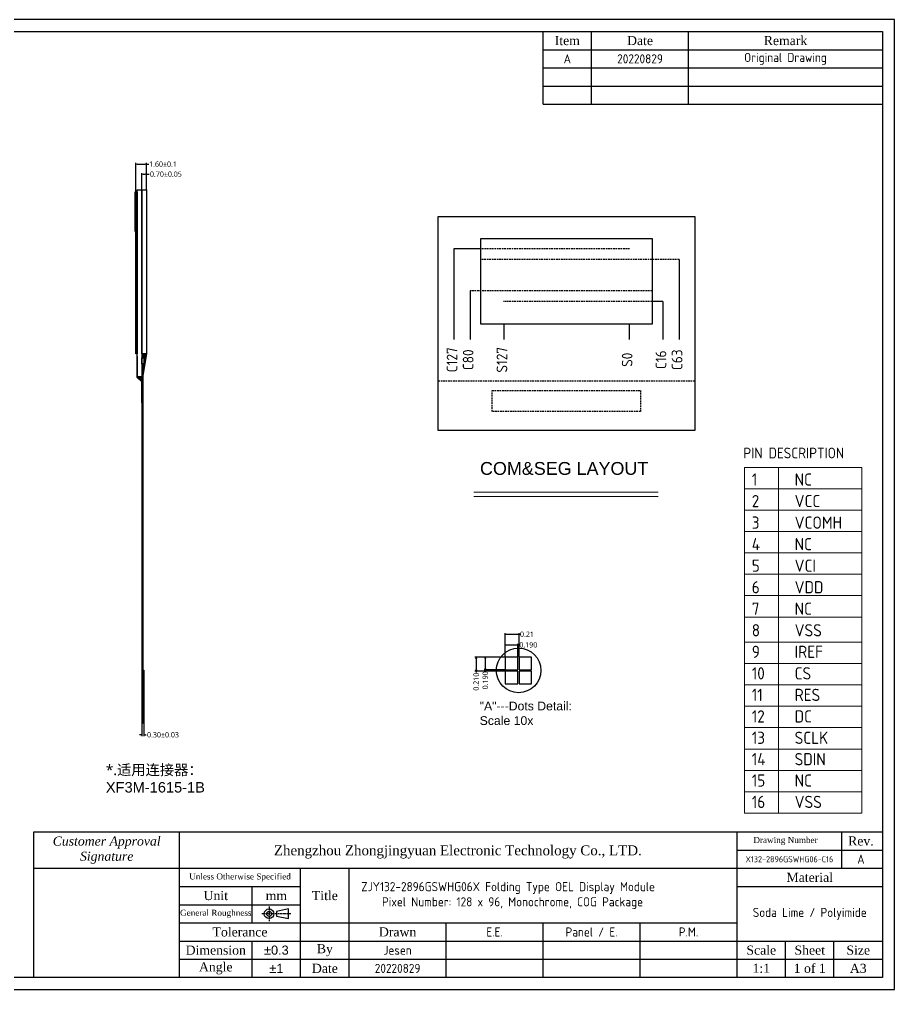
# Model space of a CAD drawing. Header units: inches. Extents: x -36 to 184, y -8 to 139.
# Drawn here: x 51.5 to 184.1, y -7.7 to 139.3 of the extents above; entities that cross this region are included whole.
import ezdxf

# ---------------------------------------------------------------- set-up
doc = ezdxf.new("R2010")
doc.units = ezdxf.units.IN
doc.header["$MEASUREMENT"] = 0
doc.linetypes.add('CENTER', pattern=[0.6, 0.375, -0.075, 0.075, -0.075])
doc.linetypes.add('DASHED', pattern=[0.75, 0.5, -0.25])
for name, color, linetype in [('BOM', 7, 'Continuous'), ('dim', 3, 'Continuous'), ('FPC', 30, 'Continuous'), ('Frame', 7, 'Continuous'), ('OLED', 7, 'Continuous'), ('PANEL', 7, 'Continuous'), ('PIXEL', 7, 'Continuous'), ('Polarizer', 6, 'Continuous'), ('Tape', 2, 'Continuous')]:
    doc.layers.add(name, color=color, linetype=linetype)
doc.styles.add('Arial', font='')
doc.styles.get("Standard").update_dxf_attribs({"font": 'isocp.shx', "bigfont": 'gbcbig.shx'})
doc.styles.get('Arial').set_extended_font_data('Microsoft YaHei')
doc.dimstyles.new('STANDARD$0', dxfattribs={"dimtxt": 1.5, "dimasz": 1.8, "dimexe": 0.5, "dimexo": 0.5, "dimgap": 0.2, "dimtad": 0, "dimzin": 9, "dimdsep": 46, "dimtxsty": 'Standard', "dimcen": 1.8, "dimclrd": 1, "dimclre": 1, "dimclrt": 1, "dimadec": 0, "dimazin": 0, "dimtfac": 1, "dimtmove": 0, "dimatfit": 1, "dimfxl": 0.5, "dimtolj": 1, "dimtzin": 0, "dimlwd": 5, "dimlwe": 5, "dimarcsym": 0})

# ---------------------------------------------------------------- blocks, each defined once
blk = doc.blocks.new('_ClosedBlank')
at = {"color": 0, "linetype": 'ByBlock', "lineweight": -2}
for p, q in [((-1, 0.17), (0, 0)), ((-1, 0.17), (-1, -0.17)), ((0, 0), (-1, -0.17))]:
    blk.add_line(p, q, dxfattribs=at)
blk = doc.blocks.new('*D13')
at = {"layer": 'DEFPOINTS', "color": 0, "transparency": 16777216}
for p in [(70.02, 115.84), (70.02, 113.45), (70.72, 113.45)]:
    blk.add_point(p, dxfattribs=at)
at = {"layer": 'dim', "color": 4, "lineweight": -2, "transparency": 16777216}
for p, q in [((70.02, 113.51), (70.02, 116.02)), ((70.2, 115.84), (70.54, 115.84)), ((70.72, 113.51), (70.72, 116.02)), ((70.72, 115.84), (71.12, 115.84))]:
    blk.add_line(p, q, dxfattribs=at)
at = {"layer": 'dim', "color": 4, "lineweight": -2, "transparency": 16777216, "xscale": 0.18, "yscale": 0.18, "zscale": 0.18, "rotation": 180}
blk.add_blockref('_ClosedBlank', (70.02, 115.84), dxfattribs=at)
at = {"layer": 'dim', "color": 4, "lineweight": -2, "transparency": 16777216, "xscale": 0.18, "yscale": 0.18, "zscale": 0.18}
blk.add_blockref('_ClosedBlank', (70.72, 115.84), dxfattribs=at)
at = {"layer": 'dim', "color": 4, "transparency": 16777216, "insert": (73.66, 115.84), "char_height": 0.8, "attachment_point": 5, "style": 'Arial'}
blk.add_mtext('\\A1;0.70%%p0.05', dxfattribs=at)
blk = doc.blocks.new('*D14')
at = {"layer": 'DEFPOINTS', "color": 0, "transparency": 16777216}
for p in [(69.12, 117.36), (69.12, 113.15), (70.72, 113.45)]:
    blk.add_point(p, dxfattribs=at)
at = {"layer": 'dim', "color": 4, "lineweight": -2, "transparency": 16777216}
for p, q in [((69.12, 113.21), (69.12, 117.54)), ((69.3, 117.36), (70.54, 117.36)), ((70.72, 113.51), (70.72, 117.54)), ((70.72, 117.36), (71.1, 117.36))]:
    blk.add_line(p, q, dxfattribs=at)
at = {"layer": 'dim', "color": 4, "lineweight": -2, "transparency": 16777216, "xscale": 0.18, "yscale": 0.18, "zscale": 0.18, "rotation": 180}
blk.add_blockref('_ClosedBlank', (69.12, 117.36), dxfattribs=at)
at = {"layer": 'dim', "color": 4, "lineweight": -2, "transparency": 16777216, "xscale": 0.18, "yscale": 0.18, "zscale": 0.18}
blk.add_blockref('_ClosedBlank', (70.72, 117.36), dxfattribs=at)
at = {"layer": 'dim', "color": 4, "transparency": 16777216, "insert": (73.22, 117.36), "char_height": 0.8, "attachment_point": 5, "style": 'Arial'}
blk.add_mtext('\\A1;1.60%%P0.1', dxfattribs=at)
blk = doc.blocks.new('*D19')
at = {"layer": 'DEFPOINTS', "color": 0, "transparency": 16777216}
for p in [(127.18, 46.16), (125.08, 42.67), (127.18, 42.67)]:
    blk.add_point(p, dxfattribs=at)
at = {"layer": 'dim', "color": 4, "lineweight": -2, "transparency": 16777216}
for p, q in [((125.08, 42.73), (125.08, 46.34)), ((125.26, 46.16), (127, 46.16)), ((127.18, 42.73), (127.18, 46.34)), ((127.18, 46.16), (127.36, 46.16))]:
    blk.add_line(p, q, dxfattribs=at)
at = {"layer": 'dim', "color": 4, "lineweight": -2, "transparency": 16777216, "xscale": 0.18, "yscale": 0.18, "zscale": 0.18, "rotation": 180}
blk.add_blockref('_ClosedBlank', (125.08, 46.16), dxfattribs=at)
at = {"layer": 'dim', "color": 4, "lineweight": -2, "transparency": 16777216, "xscale": 0.18, "yscale": 0.18, "zscale": 0.18}
blk.add_blockref('_ClosedBlank', (127.18, 46.16), dxfattribs=at)
at = {"layer": 'dim', "color": 4, "transparency": 16777216, "insert": (128.37, 46.16), "char_height": 0.8, "attachment_point": 5, "style": 'Arial'}
blk.add_mtext('\\A1;0.21', dxfattribs=at)
blk = doc.blocks.new('*D20')
at = {"layer": 'DEFPOINTS', "color": 0, "transparency": 16777216}
for p in [(126.98, 44.55), (125.08, 42.67), (126.98, 42.67)]:
    blk.add_point(p, dxfattribs=at)
at = {"layer": 'dim', "color": 4, "lineweight": -2, "transparency": 16777216}
for p, q in [((125.08, 42.73), (125.08, 44.73)), ((125.26, 44.55), (126.8, 44.55)), ((126.98, 42.73), (126.98, 44.73)), ((126.98, 44.55), (127.16, 44.55))]:
    blk.add_line(p, q, dxfattribs=at)
at = {"layer": 'dim', "color": 4, "lineweight": -2, "transparency": 16777216, "xscale": 0.18, "yscale": 0.18, "zscale": 0.18, "rotation": 180}
blk.add_blockref('_ClosedBlank', (125.08, 44.55), dxfattribs=at)
at = {"layer": 'dim', "color": 4, "lineweight": -2, "transparency": 16777216, "xscale": 0.18, "yscale": 0.18, "zscale": 0.18}
blk.add_blockref('_ClosedBlank', (126.98, 44.55), dxfattribs=at)
at = {"layer": 'dim', "color": 4, "transparency": 16777216, "insert": (128.57, 44.55), "char_height": 0.8, "attachment_point": 5, "style": 'Arial'}
blk.add_mtext('\\A1;0.190', dxfattribs=at)
blk = doc.blocks.new('*D21')
at = {"layer": 'DEFPOINTS', "color": 0, "transparency": 16777216}
for p in [(125.08, 42.67), (120.67, 40.57), (125.08, 40.57)]:
    blk.add_point(p, dxfattribs=at)
at = {"layer": 'dim', "color": 4, "lineweight": -2, "transparency": 16777216}
for p, q in [((125.01, 42.67), (120.49, 42.67)), ((120.67, 42.49), (120.67, 40.75)), ((125.01, 40.57), (120.49, 40.57)), ((120.67, 40.57), (120.67, 40.39))]:
    blk.add_line(p, q, dxfattribs=at)
at = {"layer": 'dim', "color": 4, "lineweight": -2, "transparency": 16777216, "xscale": 0.18, "yscale": 0.18, "zscale": 0.18}
for p, rotation in [((120.67, 42.67), 90), ((120.67, 40.57), 270)]:
    blk.add_blockref('_ClosedBlank', p, dxfattribs=dict(at, rotation=rotation))
at = {"layer": 'dim', "color": 4, "transparency": 16777216, "insert": (120.67, 38.98), "char_height": 0.8, "attachment_point": 5, "rotation": 90, "style": 'Arial'}
blk.add_mtext('\\A1;0.210', dxfattribs=at)
blk = doc.blocks.new('*D22')
at = {"layer": 'DEFPOINTS', "color": 0, "transparency": 16777216}
for p in [(125.08, 42.67), (122.05, 40.77), (125.08, 40.77)]:
    blk.add_point(p, dxfattribs=at)
at = {"layer": 'dim', "color": 4, "lineweight": -2, "transparency": 16777216}
for p, q in [((125.01, 42.67), (121.87, 42.67)), ((122.05, 42.49), (122.05, 40.95)), ((125.01, 40.77), (121.87, 40.77)), ((122.05, 40.77), (122.05, 40.59))]:
    blk.add_line(p, q, dxfattribs=at)
at = {"layer": 'dim', "color": 4, "lineweight": -2, "transparency": 16777216, "xscale": 0.18, "yscale": 0.18, "zscale": 0.18}
for p, rotation in [((122.05, 42.67), 90), ((122.05, 40.77), 270)]:
    blk.add_blockref('_ClosedBlank', p, dxfattribs=dict(at, rotation=rotation))
at = {"layer": 'dim', "color": 4, "transparency": 16777216, "insert": (122.05, 39.18), "char_height": 0.8, "attachment_point": 5, "rotation": 90, "style": 'Arial'}
blk.add_mtext('\\A1;0.190', dxfattribs=at)
blk = doc.blocks.new('*D32')
at = {"layer": 'DEFPOINTS', "color": 0, "transparency": 16777216}
for p in [(70.02, 32.72), (70.32, 32.72), (70.32, 30.93)]:
    blk.add_point(p, dxfattribs=at)
at = {"layer": 'dim', "color": 4, "lineweight": -2, "transparency": 16777216}
for p, q in [((70.02, 32.66), (70.02, 30.75)), ((70.32, 32.66), (70.32, 30.75)), ((69.84, 30.93), (69.66, 30.93)), ((70.5, 30.93), (70.68, 30.93))]:
    blk.add_line(p, q, dxfattribs=at)
at = {"layer": 'dim', "color": 4, "lineweight": -2, "transparency": 16777216, "xscale": 0.18, "yscale": 0.18, "zscale": 0.18}
blk.add_blockref('_ClosedBlank', (70.02, 30.93), dxfattribs=at)
at = {"layer": 'dim', "color": 4, "lineweight": -2, "transparency": 16777216, "xscale": 0.18, "yscale": 0.18, "zscale": 0.18, "rotation": 180}
blk.add_blockref('_ClosedBlank', (70.32, 30.93), dxfattribs=at)
at = {"layer": 'dim', "color": 4, "transparency": 16777216, "insert": (73.22, 30.93), "char_height": 0.8, "attachment_point": 5, "style": 'Arial'}
blk.add_mtext('\\A1;0.30%%p0.03', dxfattribs=at)

msp = doc.modelspace()

# ---------------------------------------------------------------- hatches: boundary and pattern name
at = {"layer": 'BOM'}
h = msp.add_hatch(dxfattribs=at)
h.set_pattern_fill('ANSI31', color=256, style=0)
h.set_pattern_definition([(45, (22.55454, 0), (-0.08838835, 0.08838835), [])])
h.paths.add_polyline_path([(70.023, 88.648), (70.023, 88.048), (70.323, 88.048), (70.323, 87.126), (70.023, 87.126), (70.023, 86.148), (70.153, 86.148), (70.153, 85.291), (70.723, 88.648)])
h.paths.add_polyline_path([(69.323, 85.148), (70.023, 84.449), (70.023, 85.148)])

# ---------------------------------------------------------------- linework, layer by layer
at = {"color": 0, "lineweight": 5}
msp.add_line((179.095, 71.437), (161.315, 71.437), dxfattribs=at)
at = {"lineweight": 5}
for p, q in [((120.302, 67.673), (148.229, 67.673)), ((120.302, 67.001), (148.229, 67.001))]:
    msp.add_line(p, q, dxfattribs=at)
at = {"color": 0, "lineweight": 5}
for points in [[(161.315, 71.437), (161.315, 19.066)], [(166.478, 71.437), (166.478, 19.066)], [(179.095, 19.066), (179.095, 71.437)], [(161.315, 68.2), (179.095, 68.2)], [(161.315, 64.962), (179.095, 64.962)], [(161.315, 61.724), (179.095, 61.724)], [(161.315, 58.486), (179.095, 58.486)], [(161.315, 55.248), (179.095, 55.248)], [(161.315, 52.011), (179.095, 52.011)], [(161.315, 48.773), (179.095, 48.773)], [(161.315, 44.969), (179.095, 44.969)], [(161.315, 41.731), (179.095, 41.731)], [(161.315, 38.493), (179.095, 38.493)], [(161.315, 35.255), (179.095, 35.255)], [(161.315, 32.018), (179.095, 32.018)], [(161.315, 28.78), (179.095, 28.78)], [(161.315, 25.542), (179.095, 25.542)], [(161.315, 22.304), (179.095, 22.304)], [(161.315, 19.066), (179.095, 19.066)]]:
    msp.add_lwpolyline(points, dxfattribs=at)
at = {"color": 0}
msp.add_circle((127.104, 40.682), 3.375, dxfattribs=at)
at = {"layer": 'BOM'}
for p, q in [((70.723, 88.648), (70.153, 85.291)), ((69.323, 85.148), (70.023, 84.449))]:
    msp.add_line(p, q, dxfattribs=at)
at = {"layer": 'BOM', "color": 6}
for p, q in [((69.96, 84.423), (69.96, 81.235)), ((70.023, 84.449), (70.023, 81.235)), ((69.96, 81.235), (70.023, 81.235))]:
    msp.add_line(p, q, dxfattribs=at)
at = {"layer": 'BOM', "color": 3}
for points in [[(69.023, 113.148), (69.123, 113.148), (69.123, 107.148), (69.023, 107.148)], [(70.153, 40.718), (70.323, 40.718), (70.323, 32.718), (70.153, 32.718)]]:
    msp.add_lwpolyline(points, close=True, dxfattribs=at)
at = {"layer": 'BOM', "color": 8}
msp.add_lwpolyline([(70.023, 88.048), (70.323, 88.048), (70.323, 87.126), (70.023, 87.126)], close=True, dxfattribs=at)
at = {"layer": 'FPC'}
for p, q in [((70.023, 86.148), (70.023, 32.718)), ((70.023, 86.148), (70.153, 86.148)), ((70.153, 86.148), (70.153, 32.718)), ((70.023, 32.718), (70.153, 32.718))]:
    msp.add_line(p, q, dxfattribs=at)
at = {"layer": 'Frame'}
for p, q in [((130.811, 126.428), (130.811, 137.448)), ((138.158, 126.428), (138.158, 137.448)), ((152.853, 126.428), (152.853, 137.448)), ((130.811, 134.693), (182.241, 134.693)), ((130.811, 131.938), (182.241, 131.938)), ((130.811, 129.183), (182.241, 129.183)), ((130.811, 126.428), (182.241, 126.428)), ((53.666, 16.221), (182.241, 16.221)), ((53.666, -5.821), (53.666, 16.221)), ((75.708, -5.821), (75.708, 16.221)), ((160.2, -5.821), (160.2, 16.221)), ((176.074, 10.71), (176.074, 16.221)), ((160.2, 13.466), (182.241, 13.466)), ((53.666, 10.71), (182.241, 10.71)), ((94.076, -5.821), (94.076, 10.71)), ((101.423, -5.821), (101.423, 10.71)), ((75.708, 7.955), (94.076, 7.955)), ((86.728, 2.445), (86.728, 7.955)), ((160.2, 7.955), (182.241, 7.955)), ((75.708, 5.2), (94.076, 5.2)), ((75.708, 2.445), (160.2, 2.445)), ((116.117, -5.821), (116.117, 2.445)), ((130.811, -5.821), (130.811, 2.445)), ((145.505, -5.821), (145.505, 2.445)), ((75.708, -0.31), (182.241, -0.31)), ((86.728, -5.821), (86.728, -0.31)), ((167.547, -5.821), (167.547, -0.31)), ((174.894, -5.821), (174.894, -0.31)), ((75.708, -3.065), (182.241, -3.065))]:
    msp.add_line(p, q, dxfattribs=at)
at = {"layer": 'Frame', "linetype": 'CENTER'}
for p, q in [((89.3, 4.925), (89.3, 2.72)), ((92.606, 3.823), (88.198, 3.823))]:
    msp.add_line(p, q, dxfattribs=at)
at = {"layer": 'Frame'}
for points in [[(184.078, 139.285), (-36.336, 139.285), (-36.336, -7.657), (184.078, -7.657)], [(182.241, -5.821), (-34.499, -5.821), (-34.499, 137.448), (182.241, 137.448)], [(92.239, 3.088), (92.239, 4.557), (90.402, 4.19), (90.402, 3.455)]]:
    msp.add_lwpolyline(points, close=True, dxfattribs=at)
for radius in [0.735, 0.367]:
    msp.add_circle((89.3, 3.823), radius, dxfattribs=at)
at = {"layer": 'OLED'}
for p, q in [((121.37, 104.529), (117.31, 104.529)), ((117.31, 104.529), (117.31, 90.814)), ((151.411, 102.909), (151.411, 90.814)), ((119.755, 98.194), (119.755, 90.814)), ((148.966, 96.574), (147.32, 96.574)), ((148.966, 96.574), (148.966, 90.814)), ((124.876, 93.15), (124.876, 90.814)), ((143.845, 93.15), (143.845, 90.814))]:
    msp.add_line(p, q, dxfattribs=at)
at = {"layer": 'OLED', "linetype": 'DASHED', "ltscale": 0.5}
for p, q in [((143.929, 104.529), (121.37, 104.529)), ((151.411, 102.909), (121.37, 102.909)), ((147.32, 98.194), (119.755, 98.194)), ((147.32, 96.574), (124.761, 96.574)), ((153.8, 84.504), (114.92, 84.504))]:
    msp.add_line(p, q, dxfattribs=at)
at = {"layer": 'OLED'}
for points in [[(114.92, 109.417), (153.8, 109.417), (153.8, 77.017), (114.92, 77.017)], [(121.4, 106.11), (147.32, 106.11), (147.32, 93.15), (121.4, 93.15)]]:
    msp.add_lwpolyline(points, close=True, dxfattribs=at)
at = {"layer": 'OLED', "linetype": 'DASHED', "ltscale": 0.5}
msp.add_lwpolyline([(123.096, 83.082), (145.554, 83.082), (145.554, 79.916), (123.096, 79.916)], close=True, dxfattribs=at)
at = {"layer": 'PANEL'}
for points in [[(70.023, 85.148), (69.323, 85.148), (69.323, 113.448), (70.023, 113.448)], [(70.723, 88.648), (70.023, 88.648), (70.023, 113.448), (70.723, 113.448)]]:
    msp.add_lwpolyline(points, close=True, dxfattribs=at)
msp.add_lwpolyline([(70.043, 113.448), (70.023, 113.448)], dxfattribs=at)
at = {"layer": 'PIXEL'}
for points in [[(125.077, 40.769), (126.977, 40.769), (126.977, 42.669), (125.077, 42.669)], [(127.177, 40.769), (129.077, 40.769), (129.077, 42.669), (127.177, 42.669)], [(125.077, 38.669), (126.977, 38.669), (126.977, 40.569), (125.077, 40.569)], [(127.177, 38.669), (129.077, 38.669), (129.077, 40.569), (127.177, 40.569)]]:
    msp.add_lwpolyline(points, close=True, dxfattribs=at)
at = {"layer": 'Polarizer', "linetype": 'Continuous'}
msp.add_lwpolyline([(69.123, 113.148), (69.323, 113.148), (69.323, 88.648), (69.123, 88.648)], close=True, dxfattribs=at)
at = {"layer": 'Tape', "color": 6}
for p, q in [((69.26, 88.235), (69.26, 85.122)), ((69.26, 88.235), (69.323, 88.235)), ((69.323, 88.235), (69.323, 85.148)), ((69.26, 85.122), (69.96, 84.423)), ((69.323, 85.148), (70.023, 84.449))]:
    msp.add_line(p, q, dxfattribs=at)

# ---------------------------------------------------------------- texts
at = {"lineweight": 5, "insert": (121.256, 72.249), "char_height": 1.944, "width": 33.2748, "attachment_point": 1}
msp.add_mtext('{\\fArial|b0|i0|c0|p34;COM&SEG LAYOUT}', dxfattribs=at)
at = {"color": 0, "insert": (121.208, 35.958), "char_height": 1.32639, "width": 15.79016, "attachment_point": 1}
msp.add_mtext('{\\fArial|b0|i0|c0|p34;"A"---Dots Detail: Scale 10x}', dxfattribs=at)
at = {"lineweight": 5, "insert": (64.564, 26.414), "char_height": 1.58467, "width": 37.47746, "attachment_point": 1, "style": 'Arial'}
msp.add_mtext('*.适用连接器：^J{\\fArial|b0|i0|c0|p32;XF3M-1615-1B}', dxfattribs=at)
at = {"layer": 'dim', "color": 0, "linetype": 'Continuous', "lineweight": 5}
for s, height, p in [('PIN DESCRIPTION', 1.61322, (161.158, 72.808)), ('1', 1.851, (162.438, 68.668)), ('NC', 1.8512, (168.931, 68.668)), ('2', 1.851, (162.438, 65.407)), ('VCC', 1.8512, (168.931, 65.407)), ('3', 1.851, (162.438, 62.146)), ('VCOMH', 1.8512, (168.931, 62.146)), ('4', 1.851, (162.438, 58.884)), ('NC', 1.8512, (168.931, 58.884)), ('5', 1.851, (162.438, 55.623)), ('VCI', 1.8512, (168.931, 55.623)), ('6', 1.851, (162.438, 52.362)), ('VDD', 1.8512, (168.931, 52.362)), ('7', 1.851, (162.438, 49.1)), ('NC', 1.8512, (168.931, 49.1)), ('8', 1.851, (162.438, 45.839)), ('VSS', 1.8512, (168.931, 45.839)), ('9', 1.851, (162.438, 42.578)), ('IREF', 1.8512, (168.931, 42.578)), ('10', 1.8512, (162.438, 39.316)), ('CS', 1.8512, (168.931, 39.316)), ('11', 1.8512, (162.438, 36.055)), ('RES', 1.8512, (168.931, 36.055)), ('12', 1.8512, (162.438, 32.794)), ('DC', 1.8512, (168.931, 32.794)), ('13', 1.8512, (162.438, 29.556)), ('SCLK', 1.8512, (168.931, 29.556)), ('14', 1.8512, (162.438, 26.318)), ('SDIN', 1.8512, (168.931, 26.318)), ('15', 1.8512, (162.438, 23.081)), ('NC', 1.8512, (168.931, 23.081)), ('16', 1.8512, (162.438, 19.843)), ('VSS', 1.8512, (168.931, 19.843))]:
    msp.add_text(s, height=height, dxfattribs=at).set_placement(p)
at = {"layer": 'dim', "color": 1, "char_height": 1.62, "attachment_point": 5, "rotation": 90}
for s, insert in [('C127', (117.016, 87.734)), ('C80', (119.461, 87.734)), ('S127', (124.582, 87.734)), ('S0', (143.551, 87.734)), ('C16', (148.671, 87.734)), ('C63', (151.116, 87.734))]:
    msp.add_mtext(s, dxfattribs=dict(at, insert=insert))
at = {"layer": 'Frame'}
for s, insert, char_height, attachment_point in [('{\\fTimes New Roman|b0|i0|c0|p18;Item}', (134.485, 136.071), 1.37759, 5), ('{\\fTimes New Roman|b0|i0|c0|p18;Date}', (145.505, 136.071), 1.37759, 5), ('{\\fTimes New Roman|b0|i0|c0|p18;Remark}', (167.547, 136.071), 1.37759, 5), ('A', (134.485, 133.316), 1.378, 5), ('20220829', (145.505, 133.316), 1.3776, 5), ('Original Drawing', (167.547, 133.316), 1.37759, 5), ('{\\fTimes New Roman|b0|i1|c0|p18;Customer Approval\\PSignature}', (64.687, 13.466), 1.37759, 5), ('{\\fTimes New Roman|b0|i0|c0|p18;Drawing Number}', (167.547, 14.843), 0.91839, 5), ('{\\fTimes New Roman|b0|i0|c0|p18;Rev.}', (178.973, 14.843), 1.37759, 5), ('{\\fTimes New Roman|b0|i0|c186|p18;Zhengzhou Zhongjingyuan Electronic Technology Co., LTD.}', (117.9, 13.185), 1.5, 5), ('X132-2896GSWHG06-C16', (168.137, 12.088), 0.91839, 5), ('A', (178.973, 12.088), 1.378, 5), ('{\\fTimes New Roman|b0|i0|c0|p18;Unless Otherwise Specified}', (84.892, 9.333), 0.91839, 5), ('{\\fTimes New Roman|b0|i0|c0|p18;Material}', (171.22, 9.333), 1.37759, 5), ('{\\fTimes New Roman|b0|i0|c0|p18;Title}', (97.749, 6.578), 1.37759, 5), ('ZJY132-2896GSWHG06X Folding Type OEL Display Module\\P    Pixel Number: 128 x 96, Monochrome, COG Package', (103.259, 6.578), 1.37759, 4), ('{\\fTimes New Roman|b0|i0|c0|p18;Unit}', (81.218, 6.578), 1.37759, 5), ('{\\fTimes New Roman|b0|i0|c0|p18;mm}', (90.402, 6.578), 1.37759, 5), ('{\\fTimes New Roman|b0|i0|c0|p18;General Roughness}', (81.218, 3.823), 0.91839, 5), ('Soda Lime / Polyimide', (171.22, 3.823), 1.37759, 5), ('{\\fTimes New Roman|b0|i0|c0|p18;Tolerance}', (84.892, 1.067), 1.37759, 5), ('{\\fTimes New Roman|b0|i0|c0|p18;Drawn}', (108.77, 1.067), 1.37759, 5), ('E.E.', (123.464, 1.067), 1.3776, 5), ('Panel / E.', (138.158, 1.067), 1.3776, 5), ('P.M.', (152.853, 1.067), 1.3776, 5), ('{\\fTimes New Roman|b0|i0|c0|p18;Dimension}', (81.218, -1.688), 1.37759, 5), ('{\\fArial|b0|i0|c134|p34;%%P\\fArial|b0|i0|c0|p34;0.3}', (90.402, -1.688), 1.37759, 5), ('{\\fTimes New Roman|b0|i0|c0|p18;By}', (97.749, -1.688), 1.37759, 5), ('Jesen', (108.77, -1.688), 1.3776, 5), ('{\\fTimes New Roman|b0|i0|c0|p18;Scale}', (163.873, -1.688), 1.37759, 5), ('{\\fTimes New Roman|b0|i0|c0|p18;Sheet}', (171.22, -1.688), 1.37759, 5), ('{\\fTimes New Roman|b0|i0|c0|p18;Size}', (178.567, -1.688), 1.37759, 5), ('{\\fTimes New Roman|b0|i0|c0|p18;Angle}', (81.218, -4.443), 1.37759, 5), ('{\\fArial|b0|i0|c134|p34;%%P\\fArial|b0|i0|c0|p34;1}', (90.402, -4.443), 1.37759, 5), ('{\\fTimes New Roman|b0|i0|c0|p18;Date}', (97.749, -4.443), 1.37759, 5), ('20220829', (108.77, -4.443), 1.3776, 5), ('{\\fTimes New Roman|b0|i0|c0|p18;1:1}', (163.873, -4.443), 1.37759, 5), ('{\\fTimes New Roman|b0|i0|c0|p18;1 of 1}', (171.22, -4.443), 1.37759, 5), ('{\\fTimes New Roman|b0|i0|c0|p18;A3}', (178.567, -4.443), 1.37759, 5)]:
    msp.add_mtext(s, dxfattribs=dict(at, insert=insert, char_height=char_height, attachment_point=attachment_point))

# ---------------------------------------------------------------- dimensions: what is measured, and where the dimension line sits
at = {"layer": 'dim'}
for base, p1, p2, text, picture, middle in [((69.123, 117.364), (70.723, 113.448), (69.123, 113.148), '<>%%P0.1', '*D14', (73.223, 117.364)), ((70.023, 115.841), (70.723, 113.448), (70.023, 113.448), '<>%%p0.05', '*D13', (73.66, 115.841)), ((127.177, 46.156), (125.077, 42.669), (127.177, 42.669), '0.21', '*D19', (128.368, 46.156)), ((70.323, 30.926), (70.023, 32.718), (70.323, 32.718), '<>%%p0.03', '*D32', (73.218, 30.926))]:
    dim = msp.add_linear_dim(base=base, p1=p1, p2=p2, text=text, dimstyle='STANDARD$0', override={"dimtxt": 0.8, "dimasz": 0.18, "dimexe": 0.18, "dimexo": 0.0625, "dimgap": 0.09, "dimzin": 0, "dimtxsty": 'Arial', "dimblk1": 'ClosedBlank', "dimblk2": 'ClosedBlank', "dimsah": 1, "dimcen": 0.09, "dimclrd": 4, "dimclre": 4, "dimclrt": 4, "dimtofl": 0, "dimatfit": 3, "dimfxl": 1, "dimlwd": 65534, "dimlwe": 65534}, dxfattribs=at)
    dim.commit()
    dim.dimension.update_dxf_attribs({"geometry": picture, "text_midpoint": middle, "dimtype": 160})
dim = msp.add_linear_dim(base=(126.977, 44.546), p1=(125.077, 42.669), p2=(126.977, 42.669), text='0.190', dimstyle='STANDARD$0', override={"dimtxt": 0.8, "dimasz": 0.18, "dimexe": 0.18, "dimexo": 0.0625, "dimgap": 0.09, "dimzin": 0, "dimtxsty": 'Arial', "dimblk1": 'ClosedBlank', "dimblk2": 'ClosedBlank', "dimsah": 1, "dimcen": 0.09, "dimclrd": 4, "dimclre": 4, "dimclrt": 4, "dimtofl": 0, "dimatfit": 3, "dimfxl": 1, "dimlwd": 65534, "dimlwe": 65534}, dxfattribs=at)
dim.commit()
dim.dimension.update_dxf_attribs({"geometry": '*D20', "text_midpoint": (128.569, 44.546)})
for base, p2, text, picture, middle in [((120.671, 40.569), (125.077, 40.569), '0.210', '*D21', (120.671, 38.977)), ((122.051, 40.769), (125.077, 40.769), '0.190', '*D22', (122.051, 39.177))]:
    dim = msp.add_linear_dim(base=base, p1=(125.077, 42.669), p2=p2, angle=90, text=text, dimstyle='STANDARD$0', override={"dimtxt": 0.8, "dimasz": 0.18, "dimexe": 0.18, "dimexo": 0.0625, "dimgap": 0.09, "dimzin": 0, "dimtxsty": 'Arial', "dimblk1": 'ClosedBlank', "dimblk2": 'ClosedBlank', "dimsah": 1, "dimcen": 0.09, "dimclrd": 4, "dimclre": 4, "dimclrt": 4, "dimtofl": 0, "dimatfit": 3, "dimfxl": 1, "dimlwd": 65534, "dimlwe": 65534}, dxfattribs=at)
    dim.commit()
    dim.dimension.update_dxf_attribs({"geometry": picture, "text_midpoint": middle})

doc.saveas('drawing.dxf')
